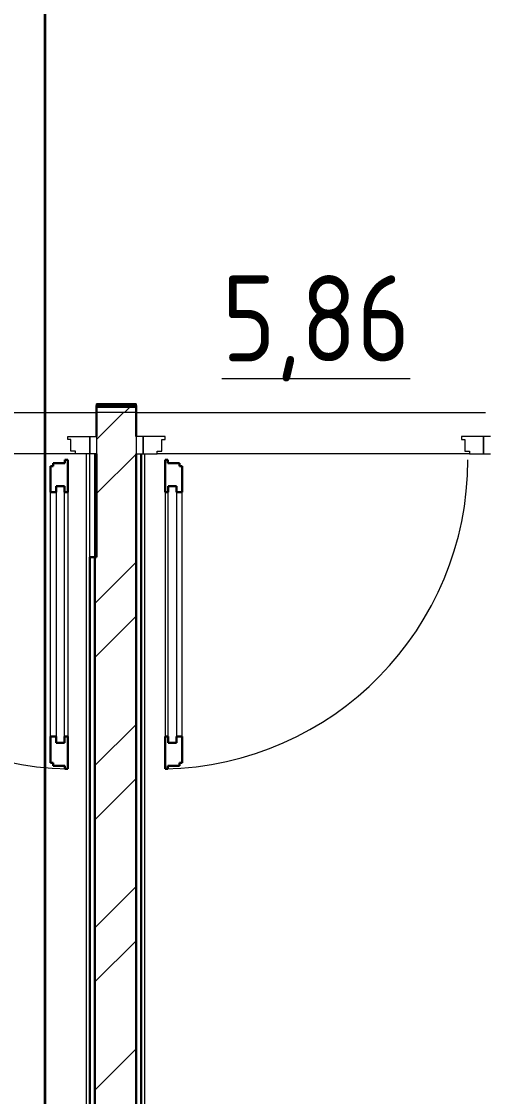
# Model space of a CAD drawing. Header units: millimetres. Extents: x -586848 to 520591, y -385801 to 675781.
# Drawn here: x -49290 to -47945, y -326794 to -323670 of the extents above; entities that cross this region are included whole.
import ezdxf

# ---------------------------------------------------------------- set-up
doc = ezdxf.new("R2010")
doc.units = ezdxf.units.MM
for name, color, linetype, lineweight in [('E-Безопасность-G', 153, 'Continuous', 35), ('Двери', 252, 'Continuous', 9), ('Марки помещений', 252, 'Continuous', 20), ('Ограждение', 252, 'Continuous', 9), ('Стены наружные', 7, 'Continuous', 18), ('Стены штриховка', 7, 'Continuous', 9)]:
    doc.layers.add(name, color=color, linetype=linetype, lineweight=lineweight)
doc.layers.add('Двери открывание', color=7, linetype='Continuous', lineweight=9, true_color=0xc0c0c0)
doc.styles.add('GOST Common_2', font='', dxfattribs={"width": 0.9, "height": 250})
doc.styles.get('GOST Common_2').set_extended_font_data('GOST type B')

# ---------------------------------------------------------------- blocks, each defined once
blk = doc.blocks.new('2 этаж')
at = {"layer": 'Двери', "color": 251, "true_color": 0x636466}
for p, q in [((134357, 19010.7), (134421, 19010.7)), ((134357, 19002.7), (134357, 19010.7)), ((134366, 19002.7), (134357, 19002.7)), ((134366, 18968.7), (134366, 19002.7)), ((134421, 19010.7), (134441, 19010.7)), ((134421, 18960.7), (134421, 19010.7)), ((134421, 19010.7), (134421, 18960.7)), ((134441, 19010.7), (134441, 18960.7)), ((134556, 19010.7), (134556, 18960.7)), ((134576, 19010.7), (134556, 19010.7)), ((134576, 18960.7), (134576, 19010.7)), ((134640, 19010.7), (134576, 19010.7)), ((134576, 19010.7), (134576, 18960.7)), ((134631, 18968.7), (134631, 19002.7)), ((134631, 19002.7), (134640, 19002.7)), ((134640, 19002.7), (134640, 19010.7)), ((135566, 19010.7), (135502, 19010.7)), ((135502, 19010.7), (135502, 19002.7)), ((135502, 19002.7), (135511, 19002.7)), ((135511, 19002.7), (135511, 18968.7)), ((135586, 19010.7), (135566, 19010.7)), ((135566, 19010.7), (135566, 18960.7)), ((135566, 18960.7), (135566, 19010.7)), ((134380, 18968.7), (134366, 18968.7)), ((134380, 18960.7), (134380, 18968.7)), ((134617, 18960.7), (134617, 18968.7)), ((134617, 18968.7), (134631, 18968.7)), ((135511, 18968.7), (135525, 18968.7)), ((135525, 18968.7), (135525, 18960.7)), ((134421, 18960.7), (134380, 18960.7)), ((134441, 18960.7), (134421, 18960.7)), ((134556, 18960.7), (134576, 18960.7)), ((134576, 18960.7), (134617, 18960.7)), ((135525, 18960.7), (135566, 18960.7)), ((135566, 18960.7), (135586, 18960.7)), ((134307, 18138.7), (134307, 18848.7)), ((134324, 18866.7), (134324, 18120.7)), ((134348, 18866.7), (134324, 18866.7)), ((134348, 18120.7), (134348, 18866.7)), ((134357, 18848.7), (134357, 18138.7)), ((134640, 18848.7), (134640, 18138.7)), ((134649, 18866.7), (134673, 18866.7)), ((134649, 18120.7), (134649, 18866.7)), ((134673, 18866.7), (134673, 18120.7)), ((134690, 18138.7), (134690, 18848.7)), ((134324, 18120.7), (134348, 18120.7)), ((134673, 18120.7), (134649, 18120.7))]:
    blk.add_line(p, q, dxfattribs=at)
at = {"layer": 'Двери', "color": 251, "lineweight": 30, "true_color": 0x636466}
for p, q in [((134315, 18924.7), (134315, 18933.7)), ((134315, 18933.7), (134349, 18933.7)), ((134349, 18942.7), (134357, 18942.7)), ((134349, 18933.7), (134349, 18942.7)), ((134357, 18942.7), (134357, 18848.7)), ((134648, 18942.7), (134640, 18942.7)), ((134640, 18942.7), (134640, 18848.7)), ((134648, 18933.7), (134648, 18942.7)), ((134682, 18933.7), (134648, 18933.7)), ((134682, 18924.7), (134682, 18933.7)), ((134307, 18924.7), (134315, 18924.7)), ((134307, 18848.7), (134307, 18924.7)), ((134690, 18924.7), (134682, 18924.7)), ((134690, 18848.7), (134690, 18924.7)), ((134307, 18848.7), (134324, 18848.7)), ((134324, 18848.7), (134324, 18866.7)), ((134324, 18866.7), (134348, 18866.7)), ((134348, 18866.7), (134348, 18848.7)), ((134348, 18848.7), (134357, 18848.7)), ((134649, 18848.7), (134640, 18848.7)), ((134649, 18866.7), (134649, 18848.7)), ((134673, 18866.7), (134649, 18866.7)), ((134673, 18848.7), (134673, 18866.7)), ((134690, 18848.7), (134673, 18848.7)), ((134307, 18062.7), (134307, 18138.7)), ((134307, 18138.7), (134324, 18138.7)), ((134324, 18138.7), (134324, 18120.7)), ((134324, 18120.7), (134348, 18120.7)), ((134348, 18138.7), (134357, 18138.7)), ((134348, 18120.7), (134348, 18138.7)), ((134357, 18138.7), (134357, 18044.7)), ((134640, 18138.7), (134640, 18044.7)), ((134649, 18138.7), (134640, 18138.7)), ((134649, 18120.7), (134649, 18138.7)), ((134673, 18120.7), (134649, 18120.7)), ((134673, 18138.7), (134673, 18120.7)), ((134690, 18138.7), (134673, 18138.7)), ((134690, 18062.7), (134690, 18138.7)), ((134315, 18062.7), (134307, 18062.7)), ((134315, 18053.7), (134315, 18062.7)), ((134682, 18053.7), (134682, 18062.7)), ((134682, 18062.7), (134690, 18062.7)), ((134349, 18053.7), (134315, 18053.7)), ((134349, 18044.7), (134349, 18053.7)), ((134357, 18044.7), (134349, 18044.7)), ((134640, 18044.7), (134648, 18044.7)), ((134648, 18044.7), (134648, 18053.7)), ((134648, 18053.7), (134682, 18053.7))]:
    blk.add_line(p, q, dxfattribs=at)
at = {"layer": 'Двери открывание', "color": 251, "true_color": 0x636466}
for centre, start, end in [((134375, 18942.7), 180, 268.8515), ((134622, 18942.7), 271.1485, 0)]:
    blk.add_arc(centre, 898, start, end, dxfattribs=at)
at = {"layer": 'Ограждение', "color": 251, "true_color": 0x636466}
for p, q in [((134441, 19100.7), (134441, 19105.7)), ((134556, 19105.7), (134441, 19105.7)), ((134556, 19105.7), (134556, 19100.7)), ((134411, 18960.7), (134411, 13285.7)), ((134421, 18660.7), (134421, 18960.7)), ((134581, 13285.7), (134581, 18960.7))]:
    blk.add_line(p, q, dxfattribs=at)
at = {"layer": 'Стены наружные', "color": 251, "lineweight": 30, "true_color": 0x636466}
for p, q in [((134441, 19100.7), (134441, 19010.7)), ((134556, 19100.7), (134441, 19100.7)), ((134556, 19100.7), (134556, 19010.7)), ((134441, 18960.7), (134441, 18660.7)), ((134556, 13260.7), (134556, 18960.7)), ((134571, 18960.7), (134571, 13275.7)), ((134421, 18660.7), (134421, 13275.7)), ((134441, 18660.7), (134421, 18660.7)), ((134436, 13260.7), (134436, 18660.7))]:
    blk.add_line(p, q, dxfattribs=at)
at = {"layer": 'Стены наружные', "color": 251, "linetype": 'Continuous', "lineweight": 9, "true_color": 0x636466}
for p, q in [((134466, 19095.7), (134471, 19100.7)), ((134521.7, 19080.7), (134536.7, 19095.7)), ((134536.7, 19095.7), (134541.7, 19100.7)), ((134441, 19002.2), (134519.6, 19080.7)), ((134441, 18845), (134556, 18960)), ((134436, 18525.7), (134556, 18645.7)), ((134436, 18368.6), (134556, 18488.6)), ((134436, 18054.3), (134556, 18174.3)), ((134436, 17897.1), (134556, 18017.1)), ((134436, 17582.8), (134556, 17702.8)), ((134436, 17425.6), (134556, 17545.6)), ((134436, 17111.3), (134556, 17231.3))]:
    blk.add_line(p, q, dxfattribs=at)
at = {"layer": 'Стены наружные', "color": 251, "true_color": 0x636466}
for p, q in [((133441.5, 19080.7), (134441, 19080.7)), ((134556, 19080.7), (135571, 19080.7)), ((134380, 18960.7), (133472, 18960.7)), ((134436, 18660.7), (134436, 18960.7)), ((135525, 18960.7), (134617, 18960.7))]:
    blk.add_line(p, q, dxfattribs=at)
at = {"layer": 'Стены штриховка', "color": 251, "true_color": 0x636466}
for p, q in [((134556, 19095.7), (134441, 19095.7)), ((134556, 19080.7), (134441, 19080.7))]:
    blk.add_line(p, q, dxfattribs=at)
at = {"layer": 'Марки помещений', "color": 251, "true_color": 0x636466, "style": 'GOST Common_2', "width": 0.9}
blk.add_text('%%U5,86', height=250, dxfattribs=at).set_placement((134805.5, 19229.3))

msp = doc.modelspace()

# ---------------------------------------------------------------- linework, layer by layer
at = {"layer": 'E-Безопасность-G', "color": 1}
msp.add_line((-49221.9, -329966), (-49221.9, -319892.1), dxfattribs=at)

# ---------------------------------------------------------------- block references
msp.add_blockref('2 этаж', (-183513.2, -343887.1))

doc.saveas('drawing.dxf')
